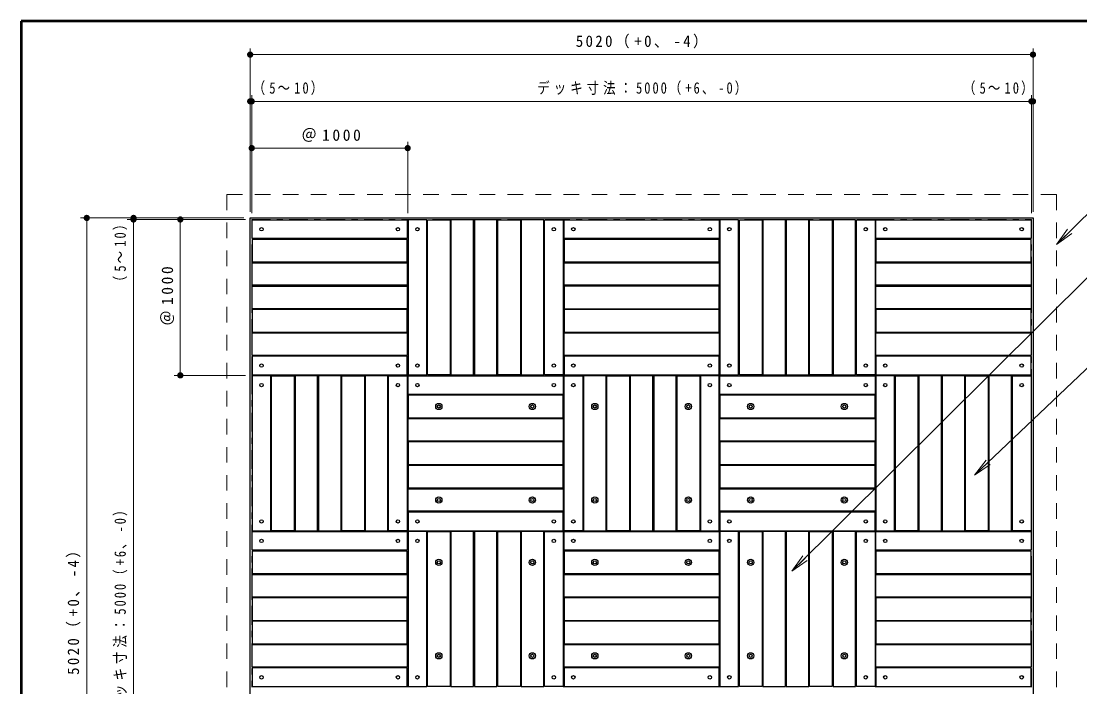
# Model space of a CAD drawing. Units: millimetres on the paper. Extents: x -385 to 0, y -594 to 267.
# Drawn here: x -385 to -215.3, y 160.2 to 267 of the extents above; entities that cross this region are included whole.
import ezdxf

# ---------------------------------------------------------------- set-up
doc = ezdxf.new("R2010")
doc.units = ezdxf.units.MM
doc.linetypes.add('USER1', pattern=[4.5, 2.5, -2])
doc.linetypes.add('USER2', pattern=[6, 3, -1, 1, -1])
doc.layers.add('1_40', color=7, linetype='Continuous', lineweight=25)
doc.layers.add('LY_3', color=7, linetype='Continuous', lineweight=13)
doc.styles.add('ＭＳ ゴシック', font='')
doc.styles.get('ＭＳ ゴシック').set_extended_font_data('MS Gothic')

# ---------------------------------------------------------------- blocks, each defined once
blk = doc.blocks.new('filled_dot')
at = {"color": 0, "linetype": 'Continuous', "lineweight": -2, "const_width": 1.25}
blk.add_lwpolyline([(-0.625, 0, 1), (0.625, 0, 1)], format="xyb", close=True, dxfattribs=at)

msp = doc.modelspace()

# ---------------------------------------------------------------- linework, layer by layer
at = {"layer": '1_40', "lineweight": 13}
for p, q in [((-348.287, 236.436), (-348.287, 262.636)), ((-348.287, 261.636), (-222.787, 261.636)), ((-222.787, 236.436), (-222.787, 262.636)), ((-348.037, 236.186), (-348.037, 255.136)), ((-223.037, 236.186), (-223.037, 255.136)), ((-348.287, 254.136), (-335.901, 254.136)), ((-348.037, 254.136), (-223.037, 254.136)), ((-234.028, 254.136), (-222.787, 254.136)), ((-348.037, 246.636), (-323.037, 246.636)), ((-323.037, 236.186), (-323.037, 247.636)), ((-349.287, 235.436), (-375.487, 235.436)), ((-374.487, 109.936), (-374.487, 235.436)), ((-349.037, 235.186), (-367.987, 235.186)), ((-366.987, 224.14), (-366.987, 235.436)), ((-366.987, 110.186), (-366.987, 235.186)), ((-359.487, 210.186), (-359.487, 235.186)), ((-219.037, 231.174), (-217.244, 233.631)), ((-219.037, 231.174), (-216.894, 233.274)), ((-216.544, 232.917), (-219.037, 231.174)), ((-349.037, 210.186), (-360.487, 210.186)), ((-232.152, 194.177), (-230.321, 196.605)), ((-232.152, 194.177), (-229.977, 196.243)), ((-229.632, 195.88), (-232.152, 194.177)), ((-261.45, 178.746), (-259.675, 181.216)), ((-261.45, 178.746), (-259.322, 180.861)), ((-258.97, 180.507), (-261.45, 178.746))]:
    msp.add_line(p, q, dxfattribs=at)
at = {"layer": '1_40', "linetype": 'USER1', "lineweight": 13}
for p, q in [((-219.037, 239.186), (-352.037, 239.186)), ((-352.037, 239.186), (-352.037, 106.186)), ((-219.037, 106.186), (-219.037, 239.186))]:
    msp.add_line(p, q, dxfattribs=at)
at = {"layer": '1_40'}
for p, q in [((-348.287, 235.436), (-222.787, 235.436)), ((-348.287, 109.936), (-348.287, 235.436)), ((-222.787, 235.436), (-222.787, 109.936))]:
    msp.add_line(p, q, dxfattribs=at)
at = {"layer": '1_40', "linetype": 'USER2', "lineweight": 13}
for p, q in [((-348.037, 210.186), (-348.037, 235.186)), ((-348.037, 235.186), (-323.037, 235.186)), ((-323.037, 235.186), (-323.037, 210.186)), ((-298.037, 235.186), (-323.037, 235.186)), ((-323.037, 235.186), (-323.037, 210.186)), ((-298.037, 210.186), (-298.037, 235.186)), ((-298.037, 235.186), (-298.037, 210.186)), ((-273.037, 235.186), (-298.037, 235.186)), ((-273.037, 210.186), (-273.037, 235.186)), ((-248.037, 235.186), (-273.037, 235.186)), ((-273.037, 235.186), (-273.037, 210.186)), ((-248.037, 210.186), (-248.037, 235.186)), ((-248.037, 210.186), (-248.037, 235.186)), ((-248.037, 235.186), (-223.037, 235.186)), ((-223.037, 235.186), (-223.037, 210.186)), ((-323.037, 210.186), (-348.037, 210.186)), ((-348.037, 210.186), (-348.037, 185.186)), ((-323.037, 210.186), (-348.037, 210.186)), ((-323.037, 210.186), (-323.037, 185.186)), ((-298.037, 210.186), (-323.037, 210.186)), ((-323.037, 185.186), (-323.037, 210.186)), ((-323.037, 210.186), (-298.037, 210.186)), ((-298.037, 210.186), (-323.037, 210.186)), ((-323.037, 210.186), (-323.037, 185.186)), ((-298.037, 185.186), (-298.037, 210.186)), ((-273.037, 210.186), (-298.037, 210.186)), ((-298.037, 210.186), (-298.037, 185.186)), ((-298.037, 210.186), (-273.037, 210.186)), ((-298.037, 210.186), (-298.037, 185.186)), ((-273.037, 210.186), (-298.037, 210.186)), ((-298.037, 185.186), (-298.037, 210.186)), ((-273.037, 185.186), (-273.037, 210.186)), ((-273.037, 210.186), (-273.037, 185.186)), ((-248.037, 210.186), (-273.037, 210.186)), ((-273.037, 210.186), (-248.037, 210.186)), ((-273.037, 185.186), (-273.037, 210.186)), ((-248.037, 210.186), (-273.037, 210.186)), ((-273.037, 210.186), (-273.037, 185.186)), ((-248.037, 185.186), (-248.037, 210.186)), ((-223.037, 210.186), (-248.037, 210.186)), ((-223.037, 210.186), (-248.037, 210.186)), ((-248.037, 210.186), (-248.037, 185.186)), ((-248.037, 185.186), (-248.037, 210.186)), ((-223.037, 185.186), (-223.037, 210.186)), ((-348.037, 185.186), (-323.037, 185.186)), ((-348.037, 185.186), (-348.037, 160.186)), ((-323.037, 185.186), (-348.037, 185.186)), ((-323.037, 185.186), (-298.037, 185.186)), ((-298.037, 185.186), (-323.037, 185.186)), ((-323.037, 185.186), (-323.037, 160.186)), ((-323.037, 160.186), (-323.037, 185.186)), ((-323.037, 185.186), (-323.037, 160.186)), ((-298.037, 185.186), (-323.037, 185.186)), ((-323.037, 185.186), (-298.037, 185.186)), ((-298.037, 185.186), (-273.037, 185.186)), ((-298.037, 160.186), (-298.037, 185.186)), ((-298.037, 185.186), (-298.037, 160.186)), ((-273.037, 185.186), (-298.037, 185.186)), ((-298.037, 185.186), (-273.037, 185.186)), ((-298.037, 185.186), (-298.037, 160.186)), ((-273.037, 185.186), (-298.037, 185.186)), ((-298.037, 160.186), (-298.037, 185.186)), ((-273.037, 185.186), (-248.037, 185.186)), ((-273.037, 160.186), (-273.037, 185.186)), ((-248.037, 185.186), (-273.037, 185.186)), ((-273.037, 185.186), (-273.037, 160.186)), ((-273.037, 185.186), (-273.037, 160.186)), ((-248.037, 185.186), (-273.037, 185.186)), ((-273.037, 185.186), (-248.037, 185.186)), ((-273.037, 160.186), (-273.037, 185.186)), ((-248.037, 160.186), (-248.037, 185.186)), ((-248.037, 185.186), (-248.037, 160.186)), ((-223.037, 185.186), (-248.037, 185.186)), ((-248.037, 185.186), (-223.037, 185.186)), ((-248.037, 160.186), (-248.037, 185.186)), ((-223.037, 160.186), (-223.037, 185.186))]:
    msp.add_line(p, q, dxfattribs=at)
at = {"layer": '1_40', "lineweight": 13}
for points in [[(-219.037, 231.174), (-213.008, 237.082), (-161.395, 237.082)], [(-261.45, 178.746), (-213.34, 226.58), (-167.727, 226.58)], [(-232.152, 194.177), (-213.34, 212.04), (-164.512, 212.04)]]:
    msp.add_lwpolyline(points, dxfattribs=at)
at = {"layer": '1_40', "color": 40}
for points in [[(-323.099, 232.124), (-347.974, 232.124), (-347.974, 235.124), (-323.099, 235.124)], [(-319.974, 210.249), (-319.974, 235.124), (-322.974, 235.124), (-322.974, 210.249)], [(-316.224, 210.249), (-319.849, 210.249), (-319.849, 235.124), (-316.224, 235.124)], [(-312.474, 210.249), (-312.474, 235.124), (-316.099, 235.124), (-316.099, 210.249)], [(-312.349, 210.249), (-308.724, 210.249), (-308.724, 235.124), (-312.349, 235.124)], [(-308.599, 210.249), (-308.599, 235.124), (-304.974, 235.124), (-304.974, 210.249)], [(-304.849, 210.249), (-301.224, 210.249), (-301.224, 235.124), (-304.849, 235.124)], [(-301.099, 210.249), (-301.099, 235.124), (-298.099, 235.124), (-298.099, 210.249)], [(-273.099, 232.124), (-297.974, 232.124), (-297.974, 235.124), (-273.099, 235.124)], [(-269.974, 210.249), (-269.974, 235.124), (-272.974, 235.124), (-272.974, 210.249)], [(-266.224, 210.249), (-269.849, 210.249), (-269.849, 235.124), (-266.224, 235.124)], [(-262.474, 210.249), (-262.474, 235.124), (-266.099, 235.124), (-266.099, 210.249)], [(-262.349, 210.249), (-258.724, 210.249), (-258.724, 235.124), (-262.349, 235.124)], [(-258.599, 210.249), (-258.599, 235.124), (-254.974, 235.124), (-254.974, 210.249)], [(-254.849, 210.249), (-251.224, 210.249), (-251.224, 235.124), (-254.849, 235.124)], [(-251.099, 210.249), (-251.099, 235.124), (-248.099, 235.124), (-248.099, 210.249)], [(-223.099, 232.124), (-247.974, 232.124), (-247.974, 235.124), (-223.099, 235.124)], [(-323.099, 228.374), (-323.099, 231.999), (-347.974, 231.999), (-347.974, 228.374)], [(-273.099, 228.374), (-273.099, 231.999), (-297.974, 231.999), (-297.974, 228.374)], [(-223.099, 228.374), (-223.099, 231.999), (-247.974, 231.999), (-247.974, 228.374)], [(-323.099, 224.624), (-347.974, 224.624), (-347.974, 228.249), (-323.099, 228.249)], [(-273.099, 224.624), (-297.974, 224.624), (-297.974, 228.249), (-273.099, 228.249)], [(-223.099, 224.624), (-247.974, 224.624), (-247.974, 228.249), (-223.099, 228.249)], [(-323.099, 224.499), (-323.099, 220.874), (-347.974, 220.874), (-347.974, 224.499)], [(-273.099, 220.874), (-273.099, 224.499), (-297.974, 224.499), (-297.974, 220.874)], [(-223.099, 224.499), (-223.099, 220.874), (-247.974, 220.874), (-247.974, 224.499)], [(-323.099, 220.749), (-347.974, 220.749), (-347.974, 217.124), (-323.099, 217.124)], [(-273.099, 220.749), (-297.974, 220.749), (-297.974, 217.124), (-273.099, 217.124)], [(-223.099, 220.749), (-247.974, 220.749), (-247.974, 217.124), (-223.099, 217.124)], [(-323.099, 216.999), (-323.099, 213.374), (-347.974, 213.374), (-347.974, 216.999)], [(-273.099, 216.999), (-273.099, 213.374), (-297.974, 213.374), (-297.974, 216.999)], [(-223.099, 216.999), (-223.099, 213.374), (-247.974, 213.374), (-247.974, 216.999)], [(-323.099, 213.249), (-347.974, 213.249), (-347.974, 210.249), (-323.099, 210.249)], [(-273.099, 213.249), (-297.974, 213.249), (-297.974, 210.249), (-273.099, 210.249)], [(-223.099, 213.249), (-247.974, 213.249), (-247.974, 210.249), (-223.099, 210.249)], [(-344.974, 185.249), (-344.974, 210.124), (-347.974, 210.124), (-347.974, 185.249)], [(-341.224, 185.249), (-344.849, 185.249), (-344.849, 210.124), (-341.224, 210.124)], [(-337.474, 185.249), (-337.474, 210.124), (-341.099, 210.124), (-341.099, 185.249)], [(-337.349, 185.249), (-333.724, 185.249), (-333.724, 210.124), (-337.349, 210.124)], [(-333.599, 185.249), (-333.599, 210.124), (-329.974, 210.124), (-329.974, 185.249)], [(-329.849, 185.249), (-326.224, 185.249), (-326.224, 210.124), (-329.849, 210.124)], [(-326.099, 185.249), (-326.099, 210.124), (-323.099, 210.124), (-323.099, 185.249)], [(-298.099, 207.124), (-322.974, 207.124), (-322.974, 210.124), (-298.099, 210.124)], [(-294.974, 210.124), (-294.974, 185.249), (-297.974, 185.249), (-297.974, 210.124)], [(-291.224, 210.124), (-294.849, 210.124), (-294.849, 185.249), (-291.224, 185.249)], [(-287.474, 210.124), (-287.474, 185.249), (-291.099, 185.249), (-291.099, 210.124)], [(-283.724, 210.124), (-287.349, 210.124), (-287.349, 185.249), (-283.724, 185.249)], [(-283.599, 210.124), (-283.599, 185.249), (-279.974, 185.249), (-279.974, 210.124)], [(-279.849, 210.124), (-276.224, 210.124), (-276.224, 185.249), (-279.849, 185.249)], [(-276.099, 210.124), (-276.099, 185.249), (-273.099, 185.249), (-273.099, 210.124)], [(-248.099, 207.124), (-272.974, 207.124), (-272.974, 210.124), (-248.099, 210.124)], [(-244.974, 185.249), (-244.974, 210.124), (-247.974, 210.124), (-247.974, 185.249)], [(-241.224, 185.249), (-244.849, 185.249), (-244.849, 210.124), (-241.224, 210.124)], [(-237.474, 185.249), (-237.474, 210.124), (-241.099, 210.124), (-241.099, 185.249)], [(-237.349, 185.249), (-233.724, 185.249), (-233.724, 210.124), (-237.349, 210.124)], [(-233.599, 185.249), (-233.599, 210.124), (-229.974, 210.124), (-229.974, 185.249)], [(-229.849, 185.249), (-226.224, 185.249), (-226.224, 210.124), (-229.849, 210.124)], [(-226.099, 185.249), (-226.099, 210.124), (-223.099, 210.124), (-223.099, 185.249)], [(-298.099, 203.374), (-298.099, 206.999), (-322.974, 206.999), (-322.974, 203.374)], [(-248.099, 203.374), (-248.099, 206.999), (-272.974, 206.999), (-272.974, 203.374)], [(-298.099, 199.624), (-322.974, 199.624), (-322.974, 203.249), (-298.099, 203.249)], [(-248.099, 199.624), (-272.974, 199.624), (-272.974, 203.249), (-248.099, 203.249)], [(-298.099, 195.874), (-298.099, 199.499), (-322.974, 199.499), (-322.974, 195.874)], [(-248.099, 195.874), (-248.099, 199.499), (-272.974, 199.499), (-272.974, 195.874)], [(-298.099, 195.749), (-322.974, 195.749), (-322.974, 192.124), (-298.099, 192.124)], [(-248.099, 195.749), (-272.974, 195.749), (-272.974, 192.124), (-248.099, 192.124)], [(-298.099, 191.999), (-298.099, 188.374), (-322.974, 188.374), (-322.974, 191.999)], [(-248.099, 191.999), (-248.099, 188.374), (-272.974, 188.374), (-272.974, 191.999)], [(-298.099, 188.249), (-322.974, 188.249), (-322.974, 185.249), (-298.099, 185.249)], [(-248.099, 188.249), (-272.974, 188.249), (-272.974, 185.249), (-248.099, 185.249)], [(-323.099, 182.124), (-347.974, 182.124), (-347.974, 185.124), (-323.099, 185.124)], [(-319.974, 160.249), (-319.974, 185.124), (-322.974, 185.124), (-322.974, 160.249)], [(-316.224, 160.249), (-319.849, 160.249), (-319.849, 185.124), (-316.224, 185.124)], [(-312.474, 160.249), (-312.474, 185.124), (-316.099, 185.124), (-316.099, 160.249)], [(-312.349, 160.249), (-308.724, 160.249), (-308.724, 185.124), (-312.349, 185.124)], [(-308.599, 160.249), (-308.599, 185.124), (-304.974, 185.124), (-304.974, 160.249)], [(-304.849, 160.249), (-301.224, 160.249), (-301.224, 185.124), (-304.849, 185.124)], [(-301.099, 160.249), (-301.099, 185.124), (-298.099, 185.124), (-298.099, 160.249)], [(-273.099, 182.124), (-297.974, 182.124), (-297.974, 185.124), (-273.099, 185.124)], [(-269.974, 160.249), (-269.974, 185.124), (-272.974, 185.124), (-272.974, 160.249)], [(-266.224, 160.249), (-269.849, 160.249), (-269.849, 185.124), (-266.224, 185.124)], [(-262.474, 160.249), (-262.474, 185.124), (-266.099, 185.124), (-266.099, 160.249)], [(-262.349, 160.249), (-258.724, 160.249), (-258.724, 185.124), (-262.349, 185.124)], [(-258.599, 160.249), (-258.599, 185.124), (-254.974, 185.124), (-254.974, 160.249)], [(-254.849, 160.249), (-251.224, 160.249), (-251.224, 185.124), (-254.849, 185.124)], [(-251.099, 160.249), (-251.099, 185.124), (-248.099, 185.124), (-248.099, 160.249)], [(-223.099, 182.124), (-247.974, 182.124), (-247.974, 185.124), (-223.099, 185.124)], [(-323.099, 178.374), (-323.099, 181.999), (-347.974, 181.999), (-347.974, 178.374)], [(-273.099, 178.374), (-273.099, 181.999), (-297.974, 181.999), (-297.974, 178.374)], [(-223.099, 178.374), (-223.099, 181.999), (-247.974, 181.999), (-247.974, 178.374)], [(-323.099, 174.624), (-347.974, 174.624), (-347.974, 178.249), (-323.099, 178.249)], [(-273.099, 174.624), (-297.974, 174.624), (-297.974, 178.249), (-273.099, 178.249)], [(-223.099, 174.624), (-247.974, 174.624), (-247.974, 178.249), (-223.099, 178.249)], [(-323.099, 170.874), (-323.099, 174.499), (-347.974, 174.499), (-347.974, 170.874)], [(-273.099, 170.874), (-273.099, 174.499), (-297.974, 174.499), (-297.974, 170.874)], [(-223.099, 170.874), (-223.099, 174.499), (-247.974, 174.499), (-247.974, 170.874)], [(-323.099, 170.749), (-347.974, 170.749), (-347.974, 167.124), (-323.099, 167.124)], [(-273.099, 170.749), (-297.974, 170.749), (-297.974, 167.124), (-273.099, 167.124)], [(-223.099, 170.749), (-247.974, 170.749), (-247.974, 167.124), (-223.099, 167.124)], [(-323.099, 166.999), (-323.099, 163.374), (-347.974, 163.374), (-347.974, 166.999)], [(-273.099, 166.999), (-273.099, 163.374), (-297.974, 163.374), (-297.974, 166.999)], [(-223.099, 166.999), (-223.099, 163.374), (-247.974, 163.374), (-247.974, 166.999)], [(-323.099, 163.249), (-347.974, 163.249), (-347.974, 160.249), (-323.099, 160.249)], [(-273.099, 163.249), (-297.974, 163.249), (-297.974, 160.249), (-273.099, 160.249)], [(-223.099, 163.249), (-247.974, 163.249), (-247.974, 160.249), (-223.099, 160.249)]]:
    msp.add_lwpolyline(points, close=True, dxfattribs=at)
for centre in [(-346.474, 233.624), (-324.599, 233.624), (-321.474, 233.624), (-299.599, 233.624), (-296.474, 233.624), (-274.599, 233.624), (-271.474, 233.624), (-249.599, 233.624), (-246.474, 233.624), (-224.599, 233.624), (-346.474, 211.749), (-324.599, 211.749), (-321.474, 211.749), (-299.599, 211.749), (-296.474, 211.749), (-274.599, 211.749), (-271.474, 211.749), (-249.599, 211.749), (-246.474, 211.749), (-224.599, 211.749), (-346.474, 208.624), (-324.599, 208.624), (-321.474, 208.624), (-299.599, 208.624), (-296.474, 208.624), (-274.599, 208.624), (-271.474, 208.624), (-249.599, 208.624), (-246.474, 208.624), (-224.599, 208.624), (-346.474, 186.749), (-324.599, 186.749), (-321.474, 186.749), (-299.599, 186.749), (-296.474, 186.749), (-274.599, 186.749), (-271.474, 186.749), (-249.599, 186.749), (-246.474, 186.749), (-224.599, 186.749), (-346.474, 183.624), (-324.599, 183.624), (-321.474, 183.624), (-299.599, 183.624), (-296.474, 183.624), (-274.599, 183.624), (-271.474, 183.624), (-249.599, 183.624), (-246.474, 183.624), (-224.599, 183.624), (-346.474, 161.749), (-324.599, 161.749), (-321.474, 161.749), (-299.599, 161.749), (-296.474, 161.749), (-274.599, 161.749), (-271.474, 161.749), (-249.599, 161.749), (-246.474, 161.749), (-224.599, 161.749)]:
    msp.add_circle(centre, 0.275, dxfattribs=at)
at = {"layer": '1_40'}
for centre, radius in [((-318.037, 205.186), 0.5), ((-318.037, 205.186), 0.25), ((-303.037, 205.186), 0.5), ((-303.037, 205.186), 0.25), ((-293.037, 205.186), 0.5), ((-293.037, 205.186), 0.25), ((-278.037, 205.186), 0.5), ((-278.037, 205.186), 0.25), ((-268.037, 205.186), 0.5), ((-268.037, 205.186), 0.25), ((-253.037, 205.186), 0.5), ((-253.037, 205.186), 0.25), ((-318.037, 190.186), 0.5), ((-318.037, 190.186), 0.25), ((-303.037, 190.186), 0.5), ((-303.037, 190.186), 0.25), ((-293.037, 190.186), 0.5), ((-293.037, 190.186), 0.25), ((-278.037, 190.186), 0.5), ((-278.037, 190.186), 0.25), ((-268.037, 190.186), 0.5), ((-268.037, 190.186), 0.25), ((-253.037, 190.186), 0.5), ((-253.037, 190.186), 0.25), ((-318.037, 180.186), 0.5), ((-318.037, 180.186), 0.25), ((-303.037, 180.186), 0.5), ((-303.037, 180.186), 0.25), ((-293.037, 180.186), 0.5), ((-293.037, 180.186), 0.25), ((-278.037, 180.186), 0.5), ((-278.037, 180.186), 0.25), ((-268.037, 180.186), 0.5), ((-268.037, 180.186), 0.25), ((-253.037, 180.186), 0.5), ((-253.037, 180.186), 0.25), ((-318.037, 165.186), 0.5), ((-318.037, 165.186), 0.25), ((-303.037, 165.186), 0.5), ((-303.037, 165.186), 0.25), ((-293.037, 165.186), 0.5), ((-293.037, 165.186), 0.25), ((-278.037, 165.186), 0.5), ((-278.037, 165.186), 0.25), ((-268.037, 165.186), 0.5), ((-268.037, 165.186), 0.25), ((-253.037, 165.186), 0.5), ((-253.037, 165.186), 0.25)]:
    msp.add_circle(centre, radius, dxfattribs=at)
at = {"layer": 'LY_3', "lineweight": 50}
for p, q in [((-385, 267), (-385, 0)), ((0, 267), (-385, 267))]:
    msp.add_line(p, q, dxfattribs=at)

# ---------------------------------------------------------------- block references
at = {"layer": '1_40', "lineweight": 13, "xscale": 0.4, "yscale": 0.4}
for p in [(-348.287, 261.636), (-348.287, 254.136), (-348.037, 254.136), (-223.037, 254.136), (-348.037, 246.636)]:
    msp.add_blockref('filled_dot', p, dxfattribs=at)
for p, rotation in [((-222.787, 261.636), 180), ((-348.037, 254.136), 180), ((-223.037, 254.136), 180), ((-222.787, 254.136), 180), ((-323.037, 246.636), 180), ((-374.487, 235.436), 270), ((-366.987, 235.436), 270), ((-366.987, 235.186), 270), ((-366.987, 235.186), 90), ((-359.487, 235.186), 270), ((-359.487, 210.186), 90)]:
    msp.add_blockref('filled_dot', p, dxfattribs=dict(at, rotation=rotation))

# ---------------------------------------------------------------- texts
at = {"layer": '1_40', "char_height": 1.833, "attachment_point": 8, "style": 'ＭＳ ゴシック'}
for s, insert in [('\\T1.32;\\W0.95;5020（+0、-4）', (-285.124, 262.636)), ('\\T1.33;\\W0.8;（5～10）', (-341.901, 255.136)), ('\\T1.32;\\W0.8;デッキ寸法：5000（+6、-0）', (-285.12, 255.136)), ('\\T1.33;\\W0.8;（5～10）', (-228.028, 255.136)), ('\\T1.33;＠1000', (-335.113, 247.636))]:
    msp.add_mtext(s, dxfattribs=dict(at, insert=insert))
at = {"layer": '1_40', "char_height": 1.833, "attachment_point": 8, "rotation": 90, "style": 'ＭＳ ゴシック'}
for s, insert in [('\\T1.33;\\W0.8;（5～10）', (-367.987, 230.14)), ('\\T1.33;＠1000', (-360.487, 223.11)), ('\\T1.32;\\W0.8;デッキ寸法：5000（+6、-0）', (-367.987, 173.103)), ('\\T1.32;\\W0.95;5020（+0、-4）', (-375.487, 173.099))]:
    msp.add_mtext(s, dxfattribs=dict(at, insert=insert))

doc.saveas('drawing.dxf')
